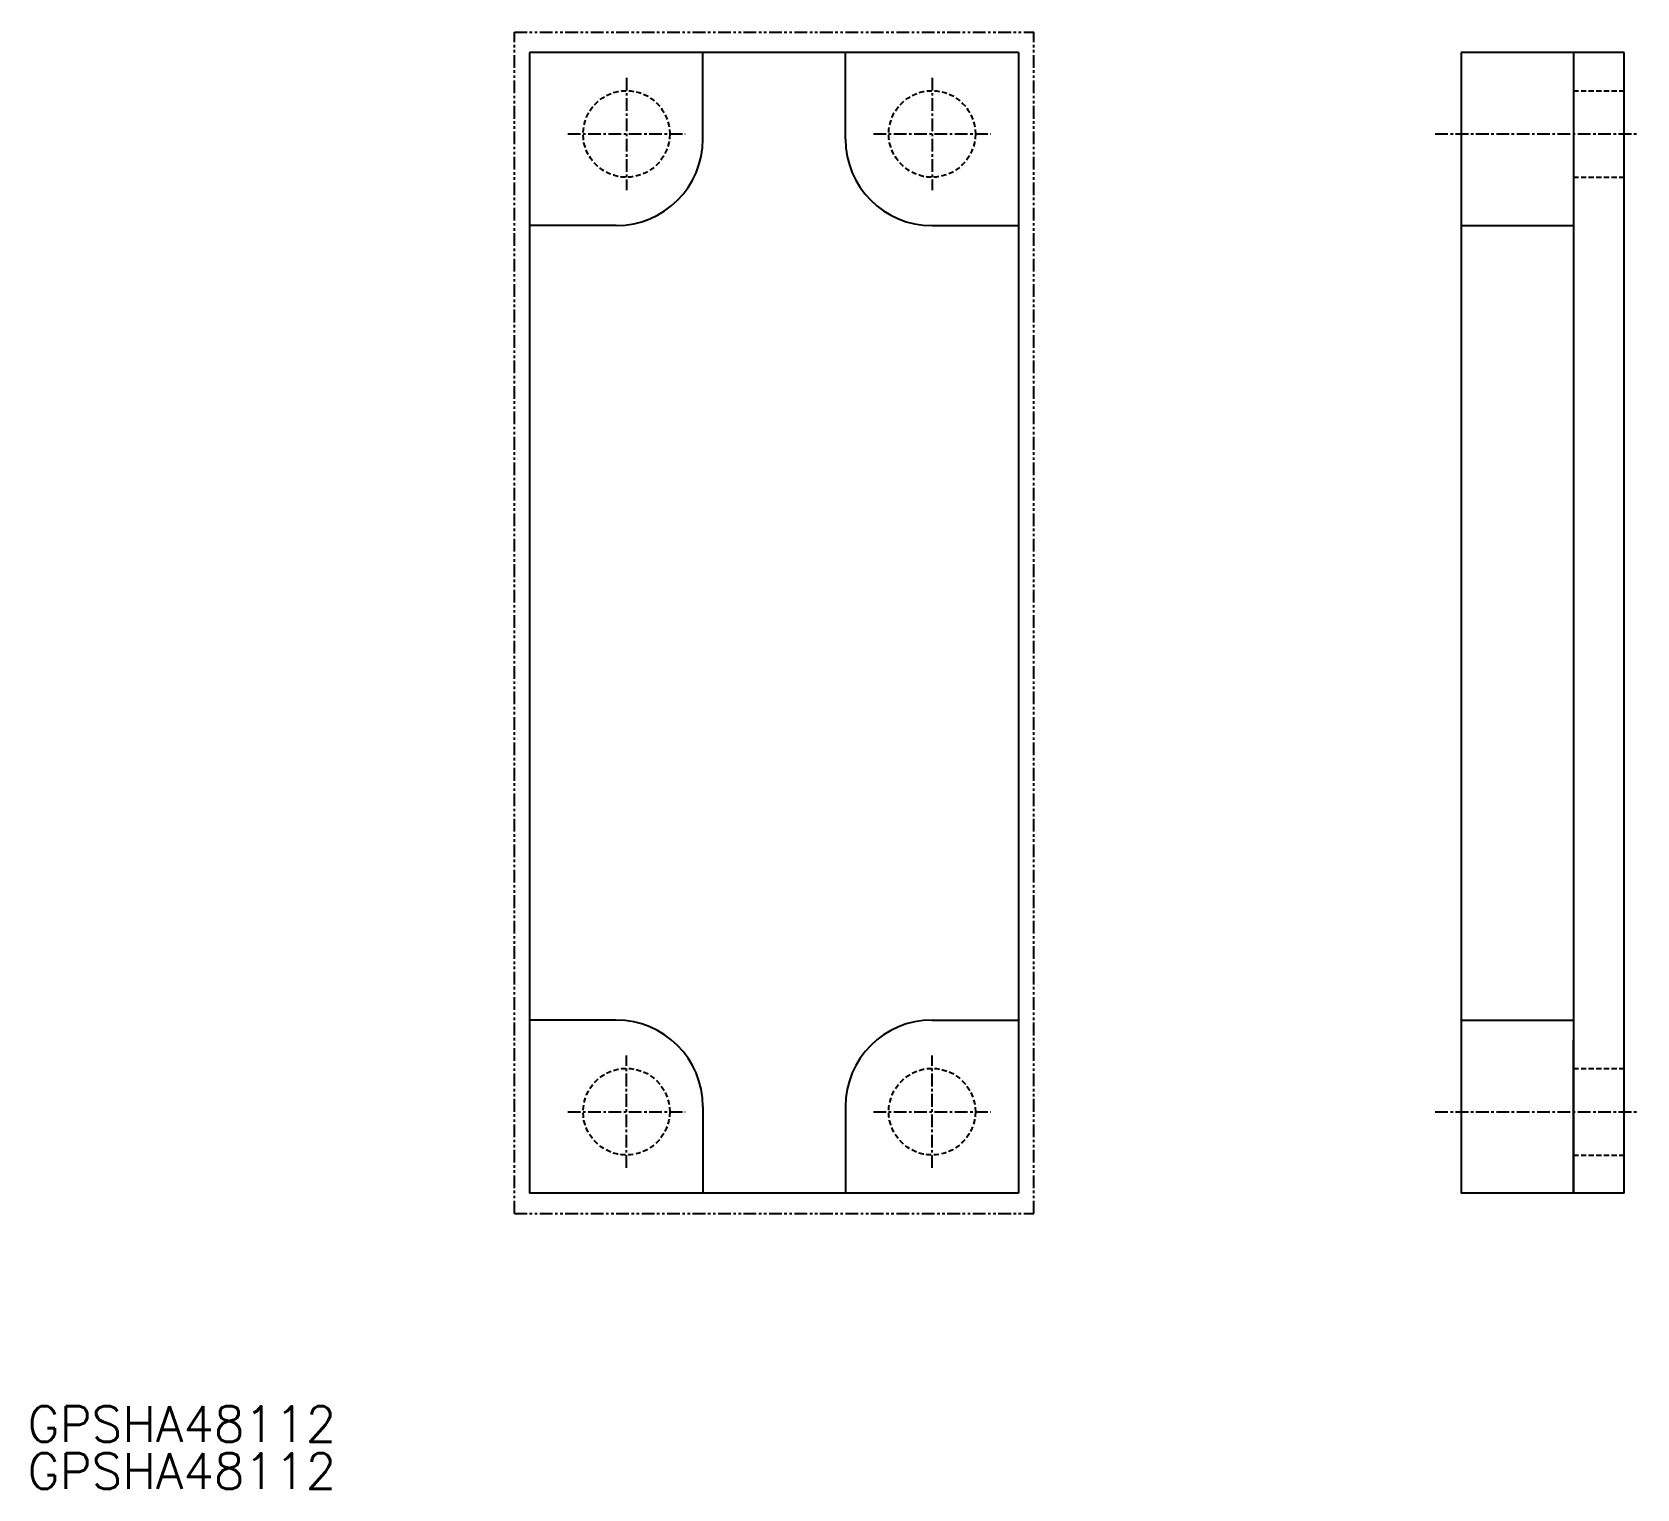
# Model space of a CAD drawing. Extents: x 0 to 157, y -1025 to -881.
import ezdxf

# ---------------------------------------------------------------- set-up
doc = ezdxf.new("R2010")
doc.units = 0
for name, pattern in [('CENTER', [2, 1.25, -0.25, 0.25, -0.25]), ('DASHED', [0.75, 0.5, -0.25]), ('PHANTOM', [2.5, 1.25, -0.25, 0.25, -0.25, 0.25, -0.25])]:
    doc.linetypes.add(name, pattern=pattern)
doc.layers.get('0').update_dxf_attribs({"linetype": 'CONTINUOUS'})
doc.layers.add('CENTER', color=1, linetype='CENTER')
doc.styles.get("Standard").update_dxf_attribs({"font": 'txt.shx', "bigfont": 'extfont.shx'})

msp = doc.modelspace()

# ---------------------------------------------------------------- linework, layer by layer
at = {"color": 3, "linetype": 'PHANTOM'}
for p, q in [((46.88, -881.47), (97.88, -881.47)), ((46.88, -997.47), (46.88, -881.47)), ((97.88, -997.47), (97.88, -881.47)), ((46.88, -997.47), (97.88, -997.47))]:
    msp.add_line(p, q, dxfattribs=at)
at = {"color": 7, "linetype": 'CONTINUOUS'}
for p, q in [((96.38, -883.47), (48.38, -883.47)), ((48.38, -883.47), (48.38, -995.47)), ((65.38, -891.97), (65.38, -883.47)), ((79.38, -891.97), (79.38, -883.47)), ((96.38, -883.47), (96.38, -995.47)), ((139.83, -883.47), (139.83, -995.47)), ((155.83, -883.47), (139.83, -883.47)), ((150.83, -883.47), (150.83, -995.47)), ((150.83, -883.47), (150.83, -898.47)), ((155.83, -995.47), (155.83, -883.47)), ((56.88, -900.47), (48.38, -900.47)), ((87.88, -900.47), (96.38, -900.47)), ((139.83, -900.47), (150.83, -900.47)), ((56.88, -978.47), (48.38, -978.47)), ((87.88, -978.47), (96.38, -978.47)), ((139.83, -978.47), (150.83, -978.47)), ((150.83, -995.47), (150.83, -980.47)), ((65.38, -986.97), (65.38, -995.47)), ((79.38, -986.97), (79.38, -995.47)), ((96.38, -995.47), (48.38, -995.47)), ((155.83, -995.47), (139.83, -995.47))]:
    msp.add_line(p, q, dxfattribs=at)
at = {"color": 3, "linetype": 'DASHED'}
for p, q in [((150.83, -887.22), (155.83, -887.22)), ((150.83, -895.72), (155.83, -895.72)), ((150.83, -983.22), (155.83, -983.22)), ((150.83, -991.72), (155.83, -991.72))]:
    msp.add_line(p, q, dxfattribs=at)
for centre in [(57.88, -891.47), (87.88, -891.47), (57.88, -987.47), (87.88, -987.47)]:
    msp.add_circle(centre, 4.25, dxfattribs=at)
at = {"color": 7, "linetype": 'CONTINUOUS'}
for centre, start, end in [((56.88, -891.97), 270, 0), ((87.88, -891.97), 180, 270), ((56.88, -986.97), 0, 90), ((87.88, -986.97), 90, 180)]:
    msp.add_arc(centre, 8.5, start, end, dxfattribs=at)
at = {"layer": 'CENTER', "color": 1, "linetype": 'CENTER'}
for p, q in [((57.88, -885.95), (57.88, -896.98)), ((87.88, -885.95), (87.88, -896.98)), ((52.12, -891.47), (63.65, -891.47)), ((82.12, -891.47), (93.65, -891.47)), ((137.27, -891.47), (157.07, -891.47)), ((57.88, -992.98), (57.88, -981.95)), ((87.88, -992.98), (87.88, -981.95)), ((52.12, -987.47), (63.65, -987.47)), ((82.12, -987.47), (93.65, -987.47)), ((137.27, -987.47), (157.07, -987.47))]:
    msp.add_line(p, q, dxfattribs=at)

# ---------------------------------------------------------------- texts
at = {"color": 7, "linetype": 'CONTINUOUS'}
for p in [(-0.91, -1019.88), (-0.91, -1024.5)]:
    msp.add_text('GPSHA48112', height=3.5, dxfattribs=at).set_placement(p)

doc.saveas('drawing.dxf')
